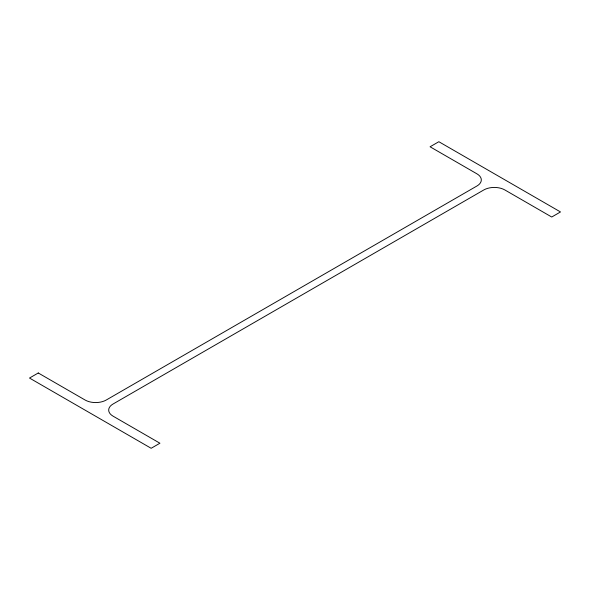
<?xml version="1.0" encoding="UTF-8"?>
<svg xmlns="http://www.w3.org/2000/svg" width="590" height="590" viewBox="0 0 590 590"><rect width="100%" height="100%" fill="white"/><g stroke="black" fill="none" stroke-linecap="round" stroke-linejoin="round"><path stroke-width="0.89" d="M38.269 372.983L29.5 378.05L151.158 448.282L159.927 443.223L113.037 416.149A14.861 8.577 0 0 1 113.037 404.017L483.822 189.943A14.861 8.577 0 0 1 504.841 189.943L551.731 217.017L560.5 211.95L438.842 141.718L430.073 146.777L476.963 173.851A14.861 8.577 0 0 1 476.963 185.983L106.178 400.057A14.861 8.577 0 0 1 85.159 400.057L38.269 372.983"/></g></svg>
